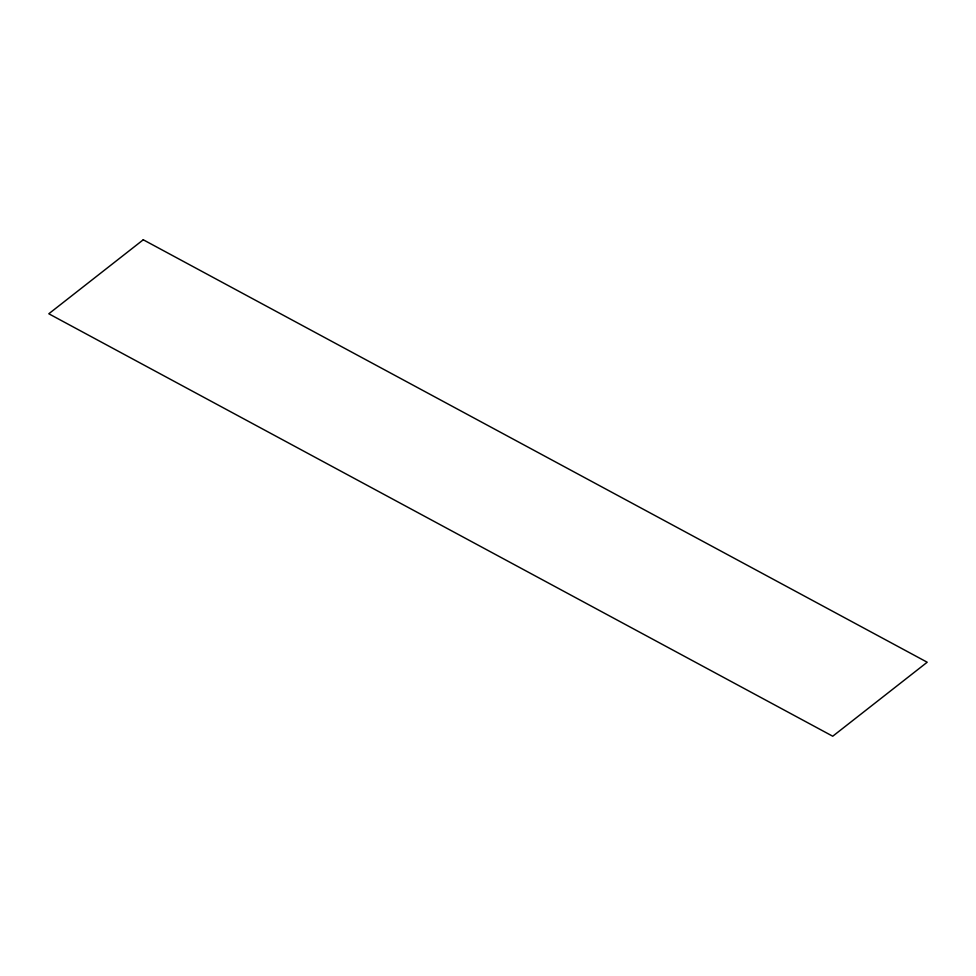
<?xml version="1.0" encoding="UTF-8"?>
<svg xmlns="http://www.w3.org/2000/svg" width="976" height="976" viewBox="0 0 976 976"><rect width="100%" height="100%" fill="white"/><g stroke="black" fill="none" stroke-linecap="round" stroke-linejoin="round"><path stroke-width="1.46" d="M143.265 239.779L48.8 313.772L832.735 736.221L927.2 662.228L143.265 239.779"/></g></svg>
